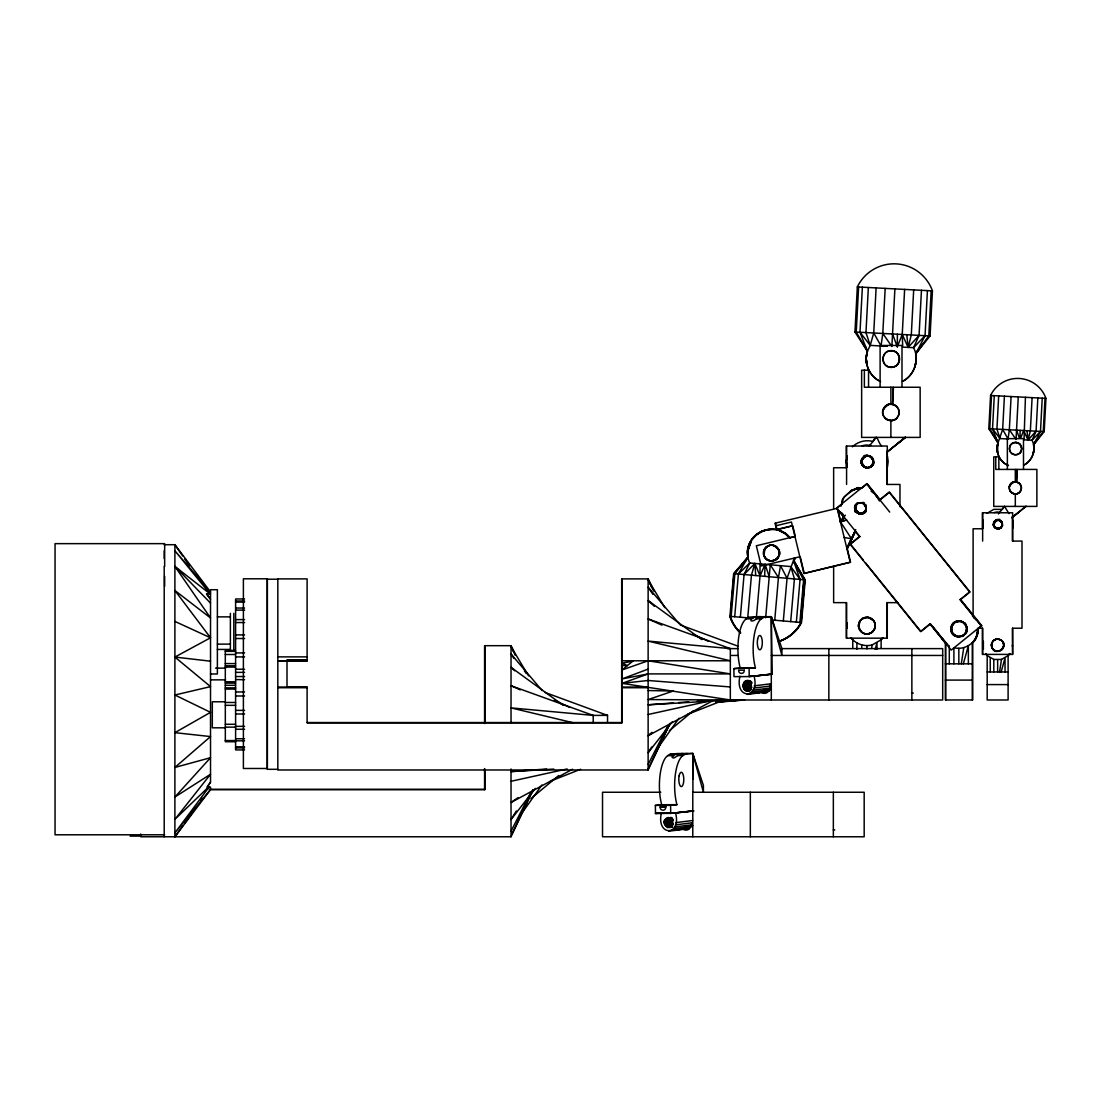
<?xml version="1.0" encoding="UTF-8"?>
<svg xmlns="http://www.w3.org/2000/svg" width="1101" height="1101" viewBox="0 0 1101 1101"><rect width="100%" height="100%" fill="white"/><g stroke="black" fill="none" stroke-linecap="round" stroke-linejoin="round"><path stroke-width="1.5" d="M887.048 625.616L886.856 626.992M1012.48 645.158L1012.342 646.177M855.119 506.061L855.119 510.355L855.119 506.033L858.615 502.634L856.922 503.735M857.294 503.818L859.014 502.717C854.94 504.134 853.619 510.121 857.335 512.681M858.56 513.451C854.679 511.855 853.936 505.91 857.307 503.405M904.623 289.412L902.242 334.484L897.301 346.829L897.384 334.222M1020.049 438.074L1020.09 430.34M862.468 464.237L862.097 460.424L863.501 457.741M994.354 526.182C991.45 520.635 1001.552 517.429 1002.419 523.429M764.631 576.305L765.112 564.345L760.034 575.892L756.456 616.904M869.694 633.529C874.717 631.809 876.713 625.175 873.726 620.868M860.473 620.331L858.491 626.428L861.533 632.098A8.354 8.354 0 0 0 875.102 627.102L874.662 622.794M991.506 644.154C992.744 662.059 1014.737 641.663 996.997 639.062M894.893 288.902L891.879 346.54L882.796 333.452L885.176 288.393M1018.26 396.924L1016.044 439.409L1009.342 429.775L1011.09 396.539M880.594 381.469C869.308 376.693 863.693 362.807 867.395 351.302L854.954 331.993L857.335 286.921L932.451 290.884L930.07 335.956L915.771 353.751C917.739 364.514 912.646 376.281 902.669 381.331M858.615 286.989L856.234 332.062L867.395 351.302C863.569 362.766 869.171 376.625 880.387 381.414M876.121 287.911L873.74 332.984L870.203 345.397L867.395 351.302L859.991 332.254L862.372 287.182M868.345 287.499L865.964 332.571L870.203 345.397L887.241 346.292M866.212 357.742L867.313 351.205L865.482 346.457M893.434 388.006L892.567 404.328L893.283 387.249M913.679 289.893L911.298 334.965L908.146 347.393L902.242 334.484L902.724 347.104L913.569 347.682L925.046 335.681L927.427 290.623M902.476 381.373C914.394 375.372 919.844 359.587 913.569 347.682L919.074 335.378L921.454 290.306M931.171 290.815L928.79 335.888L915.771 353.751L925.046 335.681M1008.282 465.475C999.639 462.159 994.987 451.616 997.988 442.932L988.822 428.688L990.57 395.465L1045.95 398.383L1044.202 431.606L1033.646 444.735C1035.146 452.717 1031.197 461.36 1023.847 465.104M991.519 395.507L989.758 428.743L997.988 442.932C995.084 451.699 999.722 462.2 1008.433 465.517M1004.415 396.195L1002.667 429.418L997.988 442.932L992.524 428.881L994.286 395.658M998.676 395.892L996.928 429.115L1000.052 438.57L1008.048 438.996L1009.342 429.775M1017.186 469.976L1016.54 482.018L1017.076 469.425M1025.43 397.296L1024.026 439.836L1032.022 440.262L1040.486 431.413L1042.234 398.19M1032.105 397.654L1030.357 430.876L1028.031 440.042L1023.669 430.532L1020.641 438.102M1023.999 465.062C1032.793 460.631 1036.605 449.002 1032.022 440.262L1036.082 431.179L1037.844 397.956M1045 398.328L1043.253 431.564L1033.646 444.735L1040.486 431.413M916.183 360.385L915.688 353.848L917.243 350.82M1033.949 449.621L1033.591 444.804L1035.89 440.345M955.241 635.924A7.707 7.446 51.1 0 1 951.236 631.355L951.704 625.203M950.892 629.263L951.03 627.171M951.429 627.253L952.599 633.226L957.622 636.639M966.692 628.258L965.88 632.318M862.606 458.209C859.523 461.773 862.482 467.87 867.216 467.705M994.451 521.736L993.529 524.682L994.451 527.062M869.171 456.075C876.079 457.342 874.345 468.586 867.368 467.719C874.896 467.87 874.786 455.456 867.134 455.91M1002.543 525.425L1000.616 528.108L997.96 528.755C1009.878 525.425 993.914 513.685 993.529 524.682M740.354 617.221L744.07 574.502L749.698 562.996C745.253 553.514 747.951 541.554 755.905 534.756M765.677 617.702L770.26 564.785L778.448 577.502L774.732 620.221M790.036 537.77C775.751 519.108 742.831 533.971 747.896 557.092L733.638 573.621L729.922 616.34A38.714 38.714 0 0 0 740.326 632.841M730.775 611.261L731.67 601.022M731.972 597.595L732.715 589.063M733.005 585.636L733.748 577.089M731.133 616.422L734.862 573.704L747.896 557.065L747.634 550.858M734.697 616.725L738.413 574.02L747.896 557.065L745.515 561.331M747.73 617.867L751.446 575.149L754.846 563.451L760.034 575.892L759.979 563.891M783.32 620.964L787.036 578.245L794.33 558.069L793.67 561.056L800.069 579.387L796.353 622.106M790.697 621.611L794.413 578.892L790.807 566.575L749.698 562.996L738.413 574.02M799.904 622.409L803.62 579.69L793.67 561.056L804.831 579.828L801.115 622.547A38.714 38.714 0 0 1 791.66 634.286M801.046 613.945L801.349 610.532M802.092 601.986L802.395 598.572M803.138 590.026L803.579 584.906M794.812 558.207L794.138 561.235L795.183 564.276L794.069 561.138L794.729 558.152L794.069 561.138L805.244 579.883L801.514 622.588A38.714 38.714 0 0 1 778.847 641.58M670.702 818.194C680.143 837.751 651.186 820.644 670.839 817.534L671.858 818.043L669.669 817.685M661.44 812.951C655.852 836.375 681.78 836.636 675.56 812.951L692.57 810.831M750.607 690.561C740.849 695.13 740.863 676.496 750.373 681.258L747.084 680.721M739.955 676.165C734.367 699.589 760.296 699.837 754.075 676.165L771.072 674.032M881.557 445.919C877.18 441.57 877.593 431.867 872.997 441.515C865.799 439.45 857.817 441.611 852.449 446.8M986.964 513.327L993.859 509.336L1002.116 509.433L1004.539 506.364L998.428 513.933M867.698 455.91C860.046 456.378 858.986 466.081 866.391 467.553L863.707 466.095L862.207 463.576M873.01 463.204L872.942 460.149L870.038 456.626L870.822 457.204M872.116 465.888C876.382 463.879 870.932 455.842 871.455 457.19L870.987 456.86M1000.892 527.53L999.089 528.576C1003.245 527.558 1003.094 520.979 998.882 520.167M887.447 466.92L888.149 461.498L887.434 456.103M1012.769 528.163L1012.755 520.181M953.893 663.82L953.893 647.677C963.733 650.388 974.66 644.071 977.234 634.204C979.147 620.413 976.601 639.254 977.757 630.598M947.989 644.773L942.318 638.8A19.075 19.075 0 0 0 945.346 642.709L945.346 699.975L972.706 699.947L972.706 642.75L975.747 638.8L978.349 629.29L977.839 633.075L978.17 630.598M682.042 828.324L683.033 829.204A7.101 5.987 -90 0 0 688.909 829.204L691.07 826.7L691.841 823.08M761.534 692.419A7.101 5.987 -90 0 0 767.425 692.419L769.585 689.9L770.163 684.712M846.889 625.533L847.22 628.134L847.233 622.932M982.863 645.09L983.358 648.971L983.372 641.264M882.796 333.452L881.034 345.962L873.74 332.984M861.877 461.966C861.794 458.209 865.579 455.126 869.226 456.075L865.606 456.144L863.005 457.741M977.633 631.547L977.234 634.231A19.075 19.075 0 0 1 972.321 642.764L972.307 699.975M978.046 631.561L977.647 634.217A19.075 19.075 0 0 1 972.733 642.764M871.607 648.379L872.13 644.98L881.117 639.791A20.079 20.079 0 0 0 882.878 637.823M961.297 663.82L963.76 647.677M999.57 671.954L1001.47 659.43L1008.103 655.604A14.808 14.808 0 0 0 1009.782 653.636M763.709 550.748L763.599 554.89M841.026 506.185L843.751 497.583M858.133 513.121L855.326 509.144L856.165 504.932A5.959 5.959 0 0 1 858.395 502.813M855.408 509.446L855.532 506.364L856.014 510.892A5.959 5.959 0 0 0 859.564 513.754L863.721 512.639L865.95 509.969L864.739 511.635C866.996 508.855 865.813 504.299 862.496 502.964L865.923 506.212M915.289 365.078L916.183 360.275L914.972 366.812M1004.525 506.405L1008.998 513.603M1033.302 453.075L1033.536 451.795M778.448 577.502L780.526 565.68L787.036 578.245M1033.055 454.369L1033.949 449.538M866.735 364.266L866.212 357.632L867.395 351.302M749.258 544.954L748.35 549.303L751.405 540.811M748.859 544.871L747.524 550.982L747.813 557.189M747.62 550.982L748.997 544.789L751.873 539.311M748.666 548.147L751.556 540.729M748.253 548.105L748.625 546.426M748.377 549.413L749.396 544.871M794.413 558.124L793.725 561.166L794.784 564.221M870.96 466.852L871.882 466.067M1000.616 528.108L1002.502 525.425M857.707 503.474C855.229 504.712 855.202 511.937 855.986 505.744L855.738 506.639M855.188 507.492L855.573 506.088L855.532 510.41M855.339 506.556L855.587 505.662L855.188 508.579L856.303 511.648M875.199 649.301L876.96 642.97L876.96 649.301M963.347 663.82L968.357 645.778L968.357 663.82M1001.153 671.954L1005.034 657.958L1005.034 671.954M854.734 507.478L855.023 506.432M991.492 644.154L992.882 641.264M855.16 506.006L855.491 511.993M855.271 507.01L855.573 506.088M951.374 627.295L954.815 622.203L960.774 621.019A7.941 7.941 0 0 0 951.402 630.378A7.941 7.941 0 0 0 963.595 635.442L966.334 632.318L966.692 626.304A7.941 7.941 0 0 1 966.306 632.346M966.554 630.322L964.765 633.997L961.352 636.282M999.336 520.167L996.006 520.69L993.914 524.503L994.189 523.113M896.517 444.543L905.352 437.455L887.392 451.795L905.517 437.166L887.392 451.85M1019.457 511.662L1011.764 517.814L1025.967 506.432M876.286 437.358L869.184 446.139M748.033 550.734L748.157 555.427M993.666 523.374L996.625 520.222M1002.089 525.425L1001.057 527.393M898.788 362.353L897.122 364.899A8.464 8.395 -90 0 1 891.218 367.349C880.483 367.762 880.483 350.228 891.218 350.641A8.464 8.395 -90 0 1 897.122 353.077L898.168 354.439M899.09 361.637L898.457 363.165A8.464 8.395 -90 0 1 891.218 367.349M1021.356 450.543L1020.228 452.539M898.65 362.683L899.283 356.834L897.356 353.38M883.773 408.21C878.144 417.155 893.076 425.784 898.017 416.439C903.632 407.494 888.7 398.865 883.773 408.21A8.216 8.216 0 0 0 889.47 420.417A8.216 8.216 0 0 0 898.994 410.893A8.216 8.216 0 0 0 886.787 405.209L884.777 407.205M1010.209 445.52L1009.383 448.602L1010.209 451.671A6.207 6.152 -90 0 0 1013.952 454.548L1015.549 454.754A6.248 6.193 -90 0 0 1020.888 451.671L1021.7 448.602L1020.352 444.818M1016.884 482.059L1013.746 482.059L1011.021 483.628L1009.452 486.339L1012.273 482.665A6.056 6.056 0 0 0 1012.273 493.165A6.056 6.056 0 0 0 1021.37 487.908A6.056 6.056 0 0 0 1012.273 482.665C1003.506 487.798 1015.631 499.537 1020.558 490.95C1024.701 484.344 1013.691 477.999 1010.057 484.88A6.124 6.069 -90 0 1 1015.315 481.853A6.124 6.069 90 0 1 1020.558 484.88M872.969 464.636L873.575 463.204M861.477 460.424L862.936 457.741M763.695 550.775L765.842 547.238L769.86 545.353M855.752 504.891A5.959 5.959 0 0 1 857.982 502.758A5.959 5.959 0 0 0 855.752 504.864L854.995 509.391L857.734 513.038A5.959 5.959 0 0 0 859.152 513.699L862.234 513.754A5.959 5.959 0 0 0 865.923 511.057M842.045 502.4C839.678 494.432 871.483 481.646 851.61 490.592M854.858 531.59L846.697 548.738L851.5 538.774L840.338 521.695L845.348 515.172M846.903 548.711L854.995 531.934M847.316 548.766L855.271 531.673M140.722 833.994L140.722 836.774L511.029 836.774L532.953 790.105M277.824 661.137L307.11 661.137L307.11 578.892L277.824 578.892L277.824 769.984L648.131 769.984L670.069 723.316M846.875 548.408L855.752 529.581M794.936 536.435L756.346 545.766L761.231 565.955L800.221 556.707L804.28 573.47L850.578 562.267L847.247 548.477L855.436 531.205M511.759 834.297L532.953 789.802M648.131 769.035L669.339 724.541M511.029 831.214L530.159 793.752M648.131 764.424L667.261 726.963M865.881 510.41L865.193 511.648L865.937 510.382M864.753 511.607C866.996 508.841 865.771 504.286 862.455 503.006L865.193 504.822M866.308 510.08L862.854 513.451M855.532 505.731L856.317 504.396M855.945 505.786L856.716 504.478M756.249 693.286L761.397 691.937L764.823 689.68L769.64 689.088M685.882 827.168L692.735 825.667M516.355 810.969L511.029 819.516L535.334 788.412M651.682 747.028L648.131 752.726L672.436 721.623M1003.162 647.787L1001.167 650.251M951.677 625.258L952.847 623.483M207.291 787.077L210.525 782.288L210.525 589.723L217.379 589.723L217.379 673.991L210.525 673.991M207.91 785.839L210.525 782.095M518.998 817.231L541.912 784.999M658.095 747.634L679.014 718.21M164.2 544.706L174.894 544.706L174.894 836.774L182.807 825.764M184.789 823.011L192.716 812.001M200.63 800.991L202.612 798.253M862.661 458.993L866.17 456.144M915.688 353.848L923.753 342.796M871.552 465.888L872.955 463.204L871.497 465.888L868.95 467.471L871.331 466.053M209.052 787.077L174.894 832.907L210.525 789.541L210.525 787.077L207.029 787.077M174.894 836.774L210.525 789.541M846.49 519.892C831.998 525.191 849.022 518.351 841.37 512.584M840.889 521.723L843.848 517.814L842.237 513.878M840.146 521.805L844.123 516.575M840.545 521.846L843.531 517.952M843.765 517.855L840.779 521.75L838.384 511.869M886.787 405.209L882.947 410.191L885.08 406.517L888.768 404.384L893.021 404.384M882.713 637.713L881.117 639.791L881.117 648.324M1009.672 653.567L1008.103 655.604L1008.103 699.988L987.184 699.988L987.184 655.604L985.615 653.567A14.808 14.808 0 0 0 987.184 655.577L993.818 659.43L1001.47 659.43M1019.898 452.951L1020.668 451.96M994.451 522.314L995.166 521.392M742.239 564.882L748.295 557.147L734.05 573.676M775.517 559.707L778.104 557.12M777.196 558.826L778.503 557.202A8.037 7.968 -13.6 0 1 777.21 558.826L775.916 559.748M777.912 557.946L778.503 557.202M843.738 497.611L851.197 490.509L859.991 488.238M919.074 335.378L908.146 347.393L906.77 334.718M1036.082 431.179L1028.031 440.042L1027.013 430.697M752.121 539.435C757.02 532.636 765.305 528.741 773.686 529.306M752.272 539.352L756.483 534.783L761.727 531.453M761.631 618.349L761.575 616.725C747.758 615.473 748.24 626.345 758.217 617.482L765.814 616.698L765.911 617.51M683.115 755.135L683.06 753.511L675.463 754.295L671.982 757.061C673.537 760.227 677.473 754.887 679.702 754.268L687.299 753.483M744.07 574.502L754.846 563.451L755.74 575.52M863.858 512.529L865.166 511.263M855.849 504.795L857.349 503.363M856.261 504.85L857.748 503.446M865.62 511.304L861.354 513.823M208.474 787.077L174.894 819.35L210.525 774.251L174.894 797.028L210.525 757.694L174.894 767.452L210.525 736.569L174.894 732.66L210.525 712.333L174.894 695.006L210.525 686.625L174.894 657.063L210.525 637.782L174.894 590.494L210.525 617.964L174.894 566.409L210.14 593.948L174.894 550.789L210.525 591.939L174.894 544.706L182.656 555.964M860.39 620.331L862.991 618.335M992.827 641.264L994.74 639.791M952.805 623.551L954.416 622.12M712.65 700.8L648.131 735.688L651.998 732.344M873.231 631.024L871.648 632.511M1002.282 649.15L1001.126 650.237M530.888 798.624L558.689 775.558M669.312 730.734L693.148 710.971M633.226 660.779L622.051 669.958L648.131 660.779L730.335 673.908L648.131 673.908L622.051 678.918L648.131 669.091M836.911 508.208L842.155 503.969M861.409 488.445L867.203 483.766L880.153 499.813M855.147 508.607L856.261 511.263L859.014 513.08M858.161 513.369L860.996 513.782L864.574 512.35L859.977 513.438L856.303 511.236L857.294 512.323M859.977 513.438L864.175 512.268L859.853 513.74M860.432 513.451L857.349 512.268M879.96 499.964L889.525 492.243L970.009 591.98L960.43 599.701M859.62 536.38L850.055 544.128L920.546 631.506L930.125 623.744L951.195 650.113L981.418 625.726M859.909 536.559L850.454 544.183L863.28 560.065M930.538 623.827L920.959 631.547L865.414 562.707M976.766 629.882L981.817 625.808L960.622 599.55M1013.016 516.686L1026.091 506.226M1001.304 527.53L996.832 528.631M885.025 407.26L888.768 404.384M870.437 467.154A6.262 6.262 0 0 0 873.575 461.718C873.767 456.392 866.487 453.254 862.867 457.287A6.262 6.262 0 0 0 868.923 467.774L867.299 467.994M1010.057 484.88L1013.746 482.059M767.92 546.096L764.947 548.931L764.011 554.932A8.037 7.968 -13.6 0 0 767.59 559.845M775.118 559.955L776.398 559.033L773.191 560.739M776.797 559.115L771.127 560.96M776.797 558.744L776.122 559.239L776.797 558.771A8.037 7.968 -13.6 0 0 779.04 551.119L778.297 549.193M776.522 559.308L776.838 559.088A7.941 7.941 0 0 1 764.259 555.785A7.941 7.941 0 0 1 771.718 545.133A7.941 7.941 0 0 1 779.191 555.785M518.089 797.661L511.029 802.478L572.534 769.214M648.131 735.688L652.37 732.798M851.899 538.857L844.206 537.494M755.892 534.783C762.498 529.32 771.691 527.874 779.756 530.641M771.306 699.988L771.306 616.67L772.2 674.184L749.231 676.578L734.009 676.647L733.872 668.61L740.202 667.949A31.048 10.859 89.8 0 1 746.258 618.845L748.487 617.51L756.07 616.739L771.306 616.67L781.916 648.613L781.916 655.453L771.306 616.67L758.217 617.482M756.029 618.803L761.479 618.776L763.722 617.441M685.207 754.24L682.964 755.561A31.048 10.859 89.8 0 0 676.922 804.666L670.592 805.326L670.715 813.364L693.685 810.969L670.715 813.364L655.494 813.433L655.37 805.395L661.687 804.735A31.048 10.859 89.8 0 1 667.743 755.63L669.972 754.309L677.569 753.524L692.79 753.469L703.401 785.398L703.401 792.252L692.79 753.469L679.702 754.268M862 618.845L868.29 617.441L873.643 620.868M994.01 640.163L995.483 639.42A6.166 6.166 0 0 1 1003.672 646.259A6.166 6.166 0 0 1 993.653 649.934L992.524 648.75M963.623 635.401L957.264 636.543L959.687 636.777M870.974 466.796L865.826 467.553M867.299 455.401L864.161 456.296L868.923 455.663A6.276 6.276 0 0 1 873.354 460.094L871.841 457.534M864.161 456.296L865.675 455.663M687.671 714.343L724.045 699.988M550.555 781.132L580.612 769.269M851.197 490.537L856.041 488.651L861.601 488.197L856.041 488.679M764.823 689.68L764.287 690.396M686.322 826.466L682.895 828.723L677.734 830.071M661.949 625.148L648.131 618.941L730.335 648.613L730.335 699.988L622.051 683.349L648.131 673.908M761.328 531.398L767.672 529.595L773.879 529.333M860.019 502.675L858.56 503.088L861.436 502.703M862.909 512.997L861.436 513.451L863.267 513.107M863.308 513.08L860.019 513.41M846.641 519.989L840.476 521.64M837.517 508.249L775.049 523.209L776.59 529.581L792.348 525.741M775.696 525.838L791.454 522.025L803.868 573.415L850.178 562.184L837.118 508.167M777.003 529.636L792.748 525.824L795.335 536.517L790.518 537.673M869.721 633.529L865.386 633.915M995.428 639.42L997.024 639.075M648.131 714.494L710.847 700.718M511.029 781.283L567.139 768.952M957.264 621.047L958.71 620.881L956.218 621.253A7.941 7.941 0 0 0 953.549 634.726A7.941 7.941 0 0 0 966.568 630.309A7.941 7.941 0 0 0 956.232 621.239M688.056 827.236L691.07 826.7M632.662 661.247L622.051 663.146L627.35 665.596L622.051 665.513M996.666 520.222L998.924 520.167M747.235 690.988C751.845 690.685 752.726 683.776 749.203 681.409M997.919 519.7L995.607 520.333L999.116 519.865L994.643 521.062A4.624 4.624 0 0 0 996.144 528.604A4.624 4.624 0 0 0 1002.543 524.337M1013.952 442.643L1015.549 442.437A6.248 6.193 -90 0 1 1019.898 444.24L1020.668 445.231M997.919 528.948L999.116 528.797M851.004 637.768A20.079 20.079 0 0 0 852.738 639.736C857.789 644.704 865.262 646.686 872.13 644.98M864.271 455.566L867.216 455.195M996.433 519.631L999.584 519.3M745.983 680.886L748.267 680.569M748.185 680.886L749.354 680.748M744.978 681.409L749.919 680.79M744.111 682.221L750.854 681.381M750.098 682.221L751.24 682.083M743.45 683.281L751.887 682.235M750.786 683.281L751.914 683.143M743.051 684.519L751.488 683.473M742.927 685.854L751.364 684.794M743.092 687.175L751.529 686.129M754.213 685.854L771.099 683.749M743.533 688.414L751.969 687.368M754.006 688.07L770.893 685.951M744.221 689.474L750.965 688.634M745.102 690.299L751.859 689.446M746.134 690.809L749.506 690.382M753.332 690.134L770.163 688.029M752.244 691.896L770.81 689.584M750.799 693.258L769.365 690.946M748.831 693.699L753.896 693.066M757.268 692.639L762.332 692.006M747.29 694.401L766.213 691.979M667.467 817.685L668.665 817.534M666.463 818.194L671.417 817.575M665.596 819.006L672.353 818.167M671.582 819.006L672.739 818.869M664.935 820.066L671.693 819.227M672.271 820.066L673.399 819.928M664.536 821.305L672.972 820.259M664.412 822.64L672.849 821.58M664.577 823.961L673.014 822.915M675.711 822.64L692.584 820.534M665.018 825.2L673.454 824.154M665.706 826.273L672.463 825.42M675.505 824.855L692.378 822.75M666.6 827.085L671.665 826.452M667.619 827.594L672.683 826.961M674.83 826.92L691.648 824.828M673.729 828.681L690.699 826.562M672.284 830.044L689.267 827.924M672.009 830.264L677.074 829.631M680.446 829.218L683.831 828.792M668.775 831.2L689.171 828.585M859.798 488.293L858.808 488.486M622.051 683.349L648.131 680.487L730.335 686.955M769.448 545.298L771.925 545.133M858.408 488.445L860.198 488.349M733.872 668.61L755.424 667.88A31.048 10.859 89.8 0 1 761.479 618.776M772.2 674.184L749.231 676.578L749.107 668.541M672.739 812.951L675.56 812.951L655.494 813.433L658.77 813.088M660.105 806.992L665.761 806.992C666.229 811.313 659.705 811.272 660.105 806.992L665.045 806.496M662.926 806.992L666.229 806.661M854.995 509.391L855.133 506.281L855.601 510.836A5.959 5.959 0 0 0 856.523 512.103A5.959 5.959 0 0 0 860.693 513.919A5.959 5.959 0 0 1 855.615 510.809M719.118 701.365L734.339 699.988M715.801 702.011L739.487 699.988M716.448 702.108L742.06 699.988M663.105 813.405L667.151 813.061M715.856 702.314L744.634 699.988L734.477 700.401M655.494 813.433L660.586 813.033M673.523 702.947L648.131 704.805L730.335 699.988L648.131 699.562L673.317 691.015L648.131 690.547M678.601 702.576L688.758 701.846M697.222 701.227L703.993 700.731M531.343 770.108L511.029 771.595L553.831 769.09M536.421 769.737L546.578 769.007M720.935 700.965L726.013 700.759M749.396 676.331L754.075 676.165L749.836 676.165M746.258 618.845L751.694 618.817M740.202 667.949L755.424 667.88M667.743 755.63L673.179 755.616M677.514 755.589L682.964 755.561M661.687 804.735L676.922 804.666M655.37 805.395L670.592 805.326M748.487 617.51L753.979 617.51M669.972 754.309L675.463 754.295M872.322 458.732L872.887 460.149M846.586 467.746L833.636 467.746L833.636 508.731M861.477 502.675L858.147 503.033L862.895 503.047L865.854 506.157M999.942 520.58L1002.447 523.168L1000.231 520.333A4.624 4.624 0 0 1 1002.378 523.14L1000.355 520.58L1000.974 520.993M1001.566 522.135L1002.034 523.168M982.642 528.769L973.105 528.769L973.105 614.509M653.98 591.278L648.131 578.892L622.051 578.892L622.051 722.862L307.11 722.862L307.11 687.052L277.824 687.052M277.824 579.209L267.24 579.209L267.24 769.31L277.824 769.31M210.525 593.948L206.493 593.948L210.525 599.384M244.56 598.972L235.6 598.972L235.6 749.919L244.56 749.919M235.6 601.008L244.56 601.008M235.6 602.082L244.56 602.082M897.755 602.646L887.034 602.646L887.034 638.167M235.6 608.041L244.56 608.041M235.6 610.119L244.56 610.119M217.379 616.863L230.384 616.863M235.6 619.602L244.56 619.602M235.6 622.547L244.56 622.547M977.922 628.217L982.642 628.217L982.642 654.407M235.6 634.905L244.56 634.905M235.6 638.511L244.56 638.511M217.379 644.126L230.384 644.126M515.406 654.971L511.029 645.681L484.935 645.681L484.935 723.398M727.472 648.613L737.959 648.613M781.132 648.613L942.69 648.613L942.69 699.988L715.76 699.988M217.379 649.439L230.384 649.439M235.531 650.416L225.306 650.416L225.333 741.73L235.6 741.73M225.306 651.338L235.531 651.338M235.6 652.907L244.56 652.907M1012.645 628.217L1012.645 654.407L982.45 654.407L982.45 628.217M225.306 654.503L235.531 654.503M731.436 655.453L737.532 655.453M771.306 655.453L942.69 655.453M235.6 656.912L244.56 656.912M277.824 656.87L307.11 656.87M307.11 659.76L287.003 659.76L287.003 687.162L307.11 687.162M307.11 660.779L277.824 660.779L287.003 661.137M622.051 660.779L730.335 660.779L648.131 641.099L730.335 648.613M225.306 663.573L235.531 663.573M945.346 663.82L972.307 663.82M225.306 665.788L235.531 665.788M225.306 667.096L235.531 667.096M215.548 668.128L225.567 668.128M235.6 669.188L244.56 669.312M987.184 671.954L1008.103 671.954M235.6 672.367L244.56 672.367M235.6 676.523L244.56 676.523M235.6 679.565L244.56 679.702M210.525 679.854L225.567 679.854M945.346 680.088L972.307 680.088M225.306 681.78L235.531 681.78M225.306 683.102L235.531 683.102M987.184 684.588L1008.103 684.588M225.306 685.304L235.531 685.304M622.051 687.052L648.131 687.052M277.824 687.726L307.11 687.726M622.051 687.726L648.131 687.726M225.333 687.877L235.6 687.877M225.333 689.061L235.6 689.061M235.6 691.965L244.56 691.965M911.862 693.135L913.293 693.135M235.6 695.983L244.56 695.983M225.333 701.791L212.314 701.791L212.314 727.816L225.333 727.816M225.333 702.479L235.6 702.479M225.333 705.328L235.6 705.328M235.6 710.379L244.56 710.379M235.6 713.971L244.56 713.971M592.077 715.402L607.532 715.402L607.532 722.008M307.11 722.545L621.68 722.545M225.333 724.279L235.6 724.279M235.6 726.343L244.56 726.343M225.333 727.142L235.6 727.142M235.6 729.275L244.56 729.275M235.6 738.757L244.56 738.757M225.333 740.546L235.6 740.546M235.6 740.835L244.56 740.835M235.6 746.808L244.56 746.808M235.6 747.882L244.56 747.882M209.534 789.334L484.578 789.334M209.369 789.665L484.935 789.665L484.935 769.31M660.806 792.252L602.522 792.252L602.522 836.774L864.175 836.774L864.175 792.252L692.79 792.252L692.79 836.774M833.347 829.92L834.778 829.92M164.655 834.792L55.05 834.792L55.05 543.646L164.655 543.646L164.655 566.451M130.138 836.099L140.722 836.099M854.954 331.993L930.07 335.956M988.822 428.688L1044.202 431.606M958.242 620.881L960.719 621.06M867.987 467.719C865.221 469.7 856.358 456.612 865.014 467.003M998.428 528.755L994.85 527.558L993.611 525.163M870.836 445.382L866.487 445.024A16.721 16.721 0 0 0 862.193 445.809M1000.52 512.282L997.313 512.02A12.317 12.317 0 0 0 994.148 512.598M733.638 573.621L805.244 579.883M752.011 618.239L729.922 616.312A38.714 38.714 0 0 0 740.34 632.814M771.663 619.946L801.115 622.519A38.714 38.714 0 0 1 778.435 641.498A38.714 38.714 0 0 0 790.477 635.236M593.219 722.999L593.219 715.402L511.029 707.888L573.497 722.848M174.894 657.063L210.525 661.192M602.453 714.645L607.532 715.402L544.802 692.364M767.617 559.982L769.53 560.684L768.03 560.037M769.076 560.643L771.526 561.001M771.512 545.078L775.861 546.289L779.439 551.202A8.037 7.968 -13.6 0 1 779.343 555.317M861.037 502.62L862.895 503.047M863.308 633.268L865.414 633.915M960.32 620.992L962.274 621.652A7.679 7.404 51.1 0 1 966.279 626.221L966.733 628.231M952.186 633.171L951.278 631.313L953.576 634.685L957.664 636.584M593.219 715.402L511.029 685.73L520.236 689.873M680.294 624.983L738.193 646.246M868.606 456.075L870.107 456.626M857.734 513.038L859.564 513.754M773.563 545.367L778.283 549.22M767.191 559.762A7.941 7.941 0 0 0 779.26 553.184A7.941 7.941 0 0 0 767.521 546.013A7.941 7.941 0 0 0 767.191 559.762L769.076 560.505M174.894 621.418L210.525 637.782M693.052 634.148L708.549 641.374M554.395 700.208L569.891 707.448M779.549 530.599L785.054 533.517L789.623 537.728M862.909 502.634L865.62 505.166M857.294 512.708L858.601 513.41L855.849 511.593L854.789 508.882M857.707 512.378L858.973 513.107L856.674 511.346L855.601 508.621L857.707 512.378L855.972 510.038M871.331 618.734L872.171 619.257M863.377 633.268L861.464 632.098A8.354 8.354 0 0 1 863.982 617.84A8.354 8.354 0 0 1 875.102 627.102M962.315 621.625L966.334 626.208M994.354 526.113L997.245 528.631L994.189 526.663M995.318 527.558L996.226 528.219L994.905 527.558M701.764 639.598L648.131 600.568L654.352 606.279M563.285 705.397L511.029 667.357L514.759 670.784M872.46 491.927L875.474 494.377L879.451 500.996M871.042 491.032L873.052 492.67M789.871 537.687L785.274 533.503L779.357 530.558L784.875 533.448L789.458 537.632M863.721 503.735L865.895 507.451L864.753 504.808M174.894 566.409L210.525 603.114M1001.497 640.479L1002.598 641.649M964.462 622.836L965.811 624.405A7.679 7.404 51.1 0 0 964.407 622.877A7.941 7.941 0 0 1 965.783 624.432M952.2 633.144L953.576 634.726M679.289 623.799L648.131 587.232L652.921 594.361M542.187 690.588L511.029 654.022L513.906 658.302M862.234 464.897L863.212 466.095M889.718 512.089L866.804 483.683L836.512 508.153L843.806 517.195M960.223 599.467L981.624 625.96M866.611 483.848L879.548 499.923L889.126 492.161L969.596 591.925L960.017 599.646L981.211 625.918M840.228 511.924L844.398 517.085M932.643 626.455L946.42 643.521L931.46 625.244M836.705 507.974L859.84 536.614M855.271 531.37L859.427 536.559M929.932 623.909L945.828 643.631M992.524 428.881L1000.052 438.57M859.991 332.254L870.203 345.397M851.156 637.713L852.752 639.791L852.752 648.324M973.793 617.111L975.816 619.739M972.376 615.776L974.399 618.418M994.602 526.663L995.276 527.558M875.075 494.294L878.116 498.519M790.807 566.575L800.069 579.387M206.754 593.948L209.589 597.884M184.596 558.771L189.441 565.804M997.988 442.932L996.13 438.198M524.365 670.77L526.278 673.564M794.069 561.138L804.033 579.773M664.798 607.642L648.131 579.842L651.792 587.48M528.563 675.89L511.029 646.631L513.217 651.214M1002.667 429.418L1008.048 438.996M865.579 504.519L866.294 505.799M648.131 579.209L653.251 589.998M511.029 645.998L515.406 655.246M1021.494 447.006L1021.026 445.836M898.457 354.811L899.283 356.834M861.574 463.48L861.45 462.475M1016.512 430.147L1019.443 438.047M892.512 333.975L897.301 346.829M862.482 464.14L862.744 464.897M765.112 564.345L769.241 576.704M966.472 625.946L967.091 627.928A7.941 7.941 0 0 1 965.756 633.859M775.462 523.264L776.7 528.397M1003.341 643.08L1003.699 644.649M951.292 629.318L951.691 631.368A7.707 7.446 51.1 0 0 955.654 635.965M854.885 505.001L855.284 507.891M993.295 524.337L993.446 525.535M861.037 461.718L861.243 463.342M982.725 526.072L982.876 527.145M846.697 464.071L846.889 465.53M993.694 525.631L993.584 524.833M854.527 506.997L855.092 511.91M866.102 357.632L866.611 364.156M997.3 449.882L997.41 451.369M748.157 555.028L748.033 550.94L748.157 554.092M693.19 779.068L692.79 753.469L692.942 792.252M1023.49 469.425L1023.49 438.625L1007.36 438.625L1007.36 469.425M1015.315 469.425L1015.315 481.853M1020.558 490.95A6.124 6.069 90 0 1 1015.315 493.964L1015.315 506.405M1012.645 541.086L1012.645 512.777L982.45 512.777L982.45 528.769M1012.466 516.108L1012.466 541.086L1022.003 541.086L1022.003 628.217L1012.466 628.217L1012.59 654.407M998.841 469.425L998.841 456.86L993.749 456.86L993.749 506.405L1036.881 506.405L1036.881 469.425L995.758 469.425L995.758 456.86M997.644 659.939L997.644 671.954M993.818 659.43L993.818 671.954M990.253 657.958L990.253 671.954M982.642 512.777L982.642 541.086M958.833 648.324L958.833 663.82M949.296 645.778L949.296 663.82M945.759 642.75L945.759 699.947M911.862 648.613L911.862 699.988M901.994 387.249L901.994 345.466L880.112 345.466L880.112 387.249M899.971 506.721L899.971 484.454L887.034 484.454L887.034 451.052M890.888 387.249L890.888 404.108A8.326 8.258 90 0 1 896.709 406.503M890.888 437.4L890.888 420.541A8.326 8.258 -90 0 1 885.08 418.132M887.282 484.454L887.282 446.043L846.325 446.043L846.325 467.746M887.282 602.646L887.282 638.167L846.325 638.167L846.325 602.646M868.551 387.249L868.551 370.197L861.643 370.197L861.643 437.4L920.147 437.4L920.147 387.249L864.368 387.249L864.368 370.197M866.927 645.668L866.927 648.929M861.739 644.98L861.739 648.379M856.908 642.97L856.908 649.301M846.586 446.043L846.586 484.454M846.586 638.167L846.586 602.646L833.636 602.646L833.636 566.781M833.347 792.252L833.347 836.774M828.847 648.613L828.847 699.988M750.332 792.252L750.332 836.774M648.131 578.892L648.131 769.984M621.68 578.892L621.68 722.862M511.029 645.681L511.029 722.641M511.029 768.98L511.029 836.774M484.578 645.681L484.578 723.55M484.578 768.581L484.578 789.665M233.811 613.367L233.811 650.691M230.384 613.367L230.384 650.691M164.655 576.36L164.655 586.283M164.2 550.789L164.2 558.592M164.2 566.409L164.2 836.774M993.653 649.934A6.166 6.166 0 0 1 995.469 639.42M991.822 647.333A5.959 5.753 90 0 1 992.015 642.626M1003.396 643.08A5.973 5.78 90 0 1 1003.204 647.801M990.57 395.465A30.044 30.044 0 0 1 1045.95 398.383M1015.549 442.437A6.248 6.193 90 0 1 1019.898 444.24M1010.209 445.41A6.207 6.152 -90 0 1 1013.952 442.547M1015.315 493.964A6.124 6.069 -90 0 1 1010.057 490.95M859.041 628.561A8.092 7.803 90 0 1 859.303 622.175M874.731 622.794A8.106 7.845 90 0 1 874.469 629.194M857.335 286.921A40.751 40.751 0 0 1 932.451 290.884M870.437 456.296A6.262 6.262 0 0 1 873.354 460.108M891.218 350.641A8.464 8.395 90 0 1 897.122 353.077M886.787 404.989A8.326 8.258 -90 0 1 890.888 403.888M896.709 418.352A8.326 8.258 90 0 1 890.888 420.761M965.343 633.846A7.941 7.941 0 0 0 966.678 627.914L966.059 625.946A7.941 7.941 0 0 0 951.03 630.625L951.649 632.635A7.941 7.941 0 0 0 954.292 635.772M963.939 635.373A7.941 7.941 0 0 1 962.191 636.474M866.322 511.139A5.959 5.959 0 0 1 862.647 513.823M862.923 502.331A5.959 5.959 0 0 1 864.34 502.951M767.383 559.9A8.037 7.968 -13.6 0 1 763.805 554.987M740.739 632.896A38.714 38.714 0 0 1 737.615 629.593M736.652 628.423A38.714 38.714 0 0 1 730.816 617.826M865.923 511.084A5.959 5.959 0 0 1 862.234 513.782M956.535 636.736A7.941 7.941 0 0 1 952.062 632.621L951.443 630.639A7.941 7.941 0 0 1 965.371 624.198M955.255 635.896A7.707 7.446 51.1 0 1 951.25 631.327M997.121 447.598L997.492 452.483L997.933 442.85L997.038 447.598M744.262 670.192C744.744 674.528 738.22 674.473 738.62 670.206L744.262 670.192M847.068 456.186L846.366 461.594L847.082 467.003L846.366 461.567L847.068 456.186M983 520.25L983.014 528.219L983 520.25M267.378 578.796L243.39 578.796L243.39 768.484L267.378 768.484L267.378 578.796M858.188 513.355L855.119 510.327L858.188 513.355M1003.74 644.099L1003.259 642.557A6.166 6.166 0 0 0 991.602 646.204L992.084 647.732A6.166 6.166 0 0 0 1003.74 644.099M875.199 624.184L874.552 622.093A8.354 8.354 0 0 0 858.725 627.033L859.386 629.111A8.354 8.354 0 0 0 875.199 624.184M866.597 362.504L866.459 360.743L866.597 362.504M679.124 775.833A7.198 2.505 89.8 0 0 681.326 786.623A7.198 2.505 89.8 0 0 683.46 775.833A7.198 2.505 89.8 0 0 679.124 775.833M1012.218 453.777A6.166 6.166 0 0 0 1021.728 448.933A6.166 6.166 0 0 0 1012.782 443.125A6.166 6.166 0 0 0 1012.218 453.777M886.69 366.014A8.354 8.354 0 0 0 899.6 359.449A8.354 8.354 0 0 0 887.461 351.563A8.354 8.354 0 0 0 886.69 366.014M757.626 639.048A7.198 2.505 89.8 0 0 759.828 649.838A7.198 2.505 89.8 0 0 761.975 639.048A7.198 2.505 89.8 0 0 757.626 639.048"/></g></svg>
